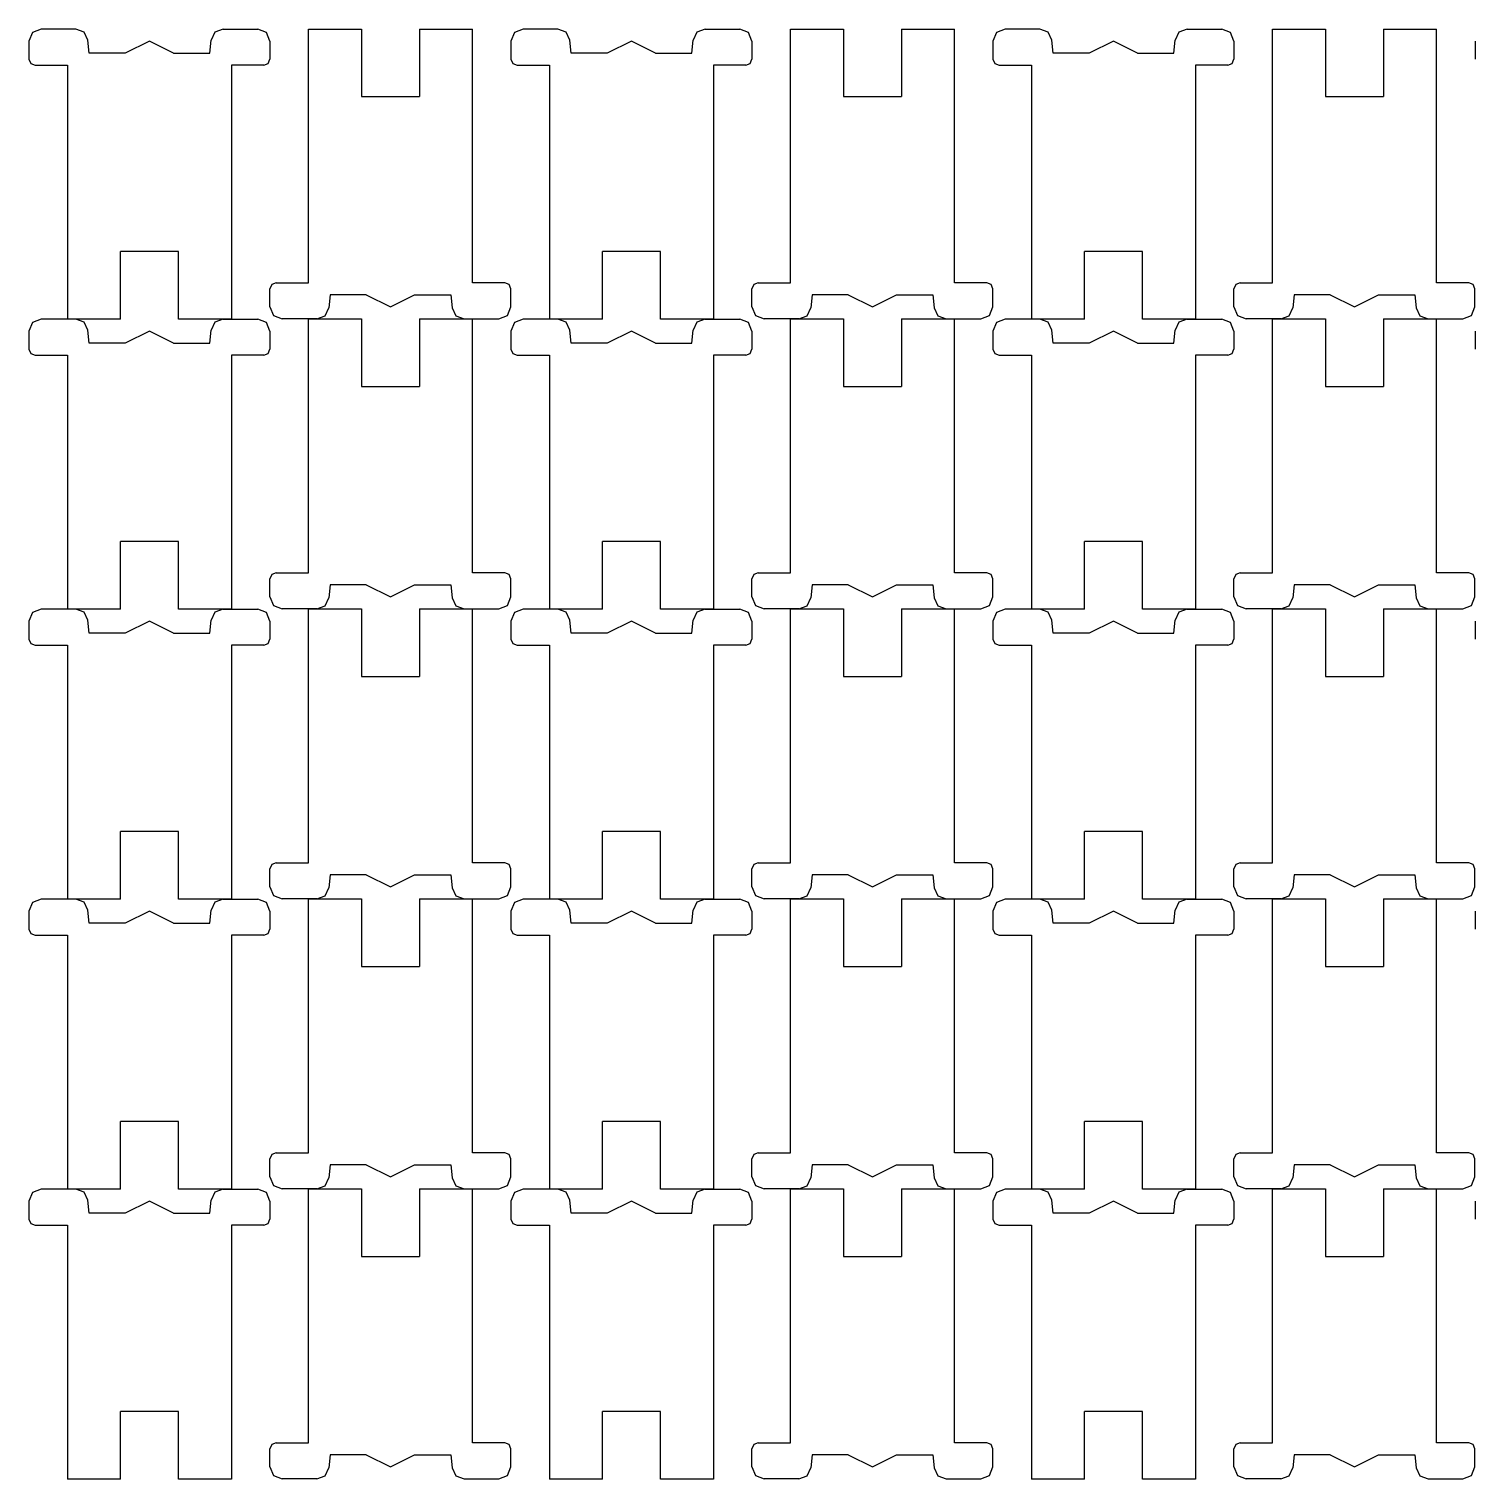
# Model space of a CAD drawing. Extents: x -3 to 397, y 9 to 305.
# Drawn here: x 48.5 to 108.4, y 8.9 to 68.9 of the extents above; entities that cross this region are included whole.
import ezdxf

# ---------------------------------------------------------------- set-up
doc = ezdxf.new("R2010")
doc.units = 0

msp = doc.modelspace()

# ---------------------------------------------------------------- linework, layer by layer
at = {"layer": 'Sketch'}
for p, q in [((48.679994, 68.72418), (48.53355, 68.370621)), ((49.03355, 68.87063), (48.679994, 68.72418)), ((50.475376, 68.870709), (49.033558, 68.870709)), ((50.813181, 68.739265), (50.475382, 68.87063)), ((50.973479, 68.414198), (50.813181, 68.739265)), ((51.020703, 67.873231), (50.97348, 68.412981)), ((56.020697, 67.873231), (56.06792, 68.412981)), ((56.228219, 68.739265), (56.067921, 68.414198)), ((56.566018, 68.87063), (56.228219, 68.739265)), ((56.566024, 68.870709), (58.007842, 68.870709)), ((58.361406, 68.72418), (58.00785, 68.87063)), ((58.50785, 68.370621), (58.361406, 68.72418)), ((60.095003, 58.372476), (60.095003, 68.87113)), ((60.095003, 68.87113), (62.295002, 68.87113)), ((62.295002, 68.87113), (62.295002, 66.071842)), ((64.694998, 68.87113), (64.694998, 66.071842)), ((64.694998, 68.87113), (66.894997, 68.87113)), ((66.894997, 58.372476), (66.894997, 68.87113)), ((68.628594, 68.72418), (68.48215, 68.370621)), ((68.98215, 68.87063), (68.628594, 68.72418)), ((70.423976, 68.870709), (68.982158, 68.870709)), ((70.761781, 68.739265), (70.423982, 68.87063)), ((70.922079, 68.414198), (70.761781, 68.739265)), ((70.969303, 67.873231), (70.92208, 68.412981)), ((75.969297, 67.873231), (76.01652, 68.412981)), ((76.176819, 68.739265), (76.016521, 68.414198)), ((76.514618, 68.87063), (76.176819, 68.739265)), ((76.514624, 68.870709), (77.956442, 68.870709)), ((78.310006, 68.72418), (77.95645, 68.87063)), ((78.45645, 68.370621), (78.310006, 68.72418)), ((80.043603, 58.372476), (80.043603, 68.87113)), ((80.043603, 68.87113), (82.243602, 68.87113)), ((82.243602, 68.87113), (82.243602, 66.071842)), ((84.643598, 68.87113), (84.643598, 66.071842)), ((84.643598, 68.87113), (86.843597, 68.87113)), ((86.843597, 58.372476), (86.843597, 68.87113)), ((88.577194, 68.72418), (88.43075, 68.370621)), ((88.93075, 68.87063), (88.577194, 68.72418)), ((90.372576, 68.870709), (88.930758, 68.870709)), ((90.710381, 68.739265), (90.372582, 68.87063)), ((90.870679, 68.414198), (90.710381, 68.739265)), ((90.917903, 67.873231), (90.87068, 68.412981)), ((95.917897, 67.873231), (95.96512, 68.412981)), ((96.125419, 68.739265), (95.965121, 68.414198)), ((96.463218, 68.87063), (96.125419, 68.739265)), ((96.463224, 68.870709), (97.905042, 68.870709)), ((98.258606, 68.72418), (97.90505, 68.87063)), ((98.40505, 68.370621), (98.258606, 68.72418)), ((99.992003, 58.372476), (99.992003, 68.87113)), ((99.992003, 68.87113), (102.192002, 68.87113)), ((102.192002, 68.87113), (102.192002, 66.071842)), ((104.591998, 68.87113), (104.591998, 66.071842)), ((104.591998, 68.87113), (106.791997, 68.87113)), ((106.791997, 58.372476), (106.791997, 68.87113)), ((48.533549, 68.370647), (48.533549, 67.621877)), ((52.520701, 67.873231), (51.020703, 67.873231)), ((53.5207, 68.373293), (52.520701, 67.873231)), ((54.520699, 67.873231), (53.5207, 68.373293)), ((54.520699, 67.873231), (56.020697, 67.873231)), ((58.507851, 68.370647), (58.507851, 67.621877)), ((68.482149, 68.370647), (68.482149, 67.621877)), ((72.469301, 67.873231), (70.969303, 67.873231)), ((73.4693, 68.373293), (72.469301, 67.873231)), ((74.469299, 67.873231), (73.4693, 68.373293)), ((74.469299, 67.873231), (75.969297, 67.873231)), ((78.456451, 68.370647), (78.456451, 67.621877)), ((88.430749, 68.370647), (88.430749, 67.621877)), ((92.417901, 67.873231), (90.917903, 67.873231)), ((93.4179, 68.373293), (92.417901, 67.873231)), ((94.417899, 67.873231), (93.4179, 68.373293)), ((94.417899, 67.873231), (95.917897, 67.873231)), ((98.405051, 68.370647), (98.405051, 67.621877)), ((108.379849, 68.370647), (108.379849, 67.621877)), ((48.53355, 67.620634), (48.606772, 67.443854)), ((48.606772, 67.443854), (48.78355, 67.370629)), ((48.783553, 67.370524), (50.120703, 67.370524)), ((50.120703, 67.370524), (50.120703, 56.87187)), ((58.257847, 67.370524), (56.920697, 67.370524)), ((56.920697, 67.370524), (56.920697, 56.87187)), ((58.25785, 67.370629), (58.434628, 67.443854)), ((58.434628, 67.443854), (58.50785, 67.620634)), ((68.48215, 67.620634), (68.555372, 67.443854)), ((68.555372, 67.443854), (68.73215, 67.370629)), ((68.732153, 67.370524), (70.069303, 67.370524)), ((70.069303, 67.370524), (70.069303, 56.87187)), ((78.206447, 67.370524), (76.869297, 67.370524)), ((76.869297, 67.370524), (76.869297, 56.87187)), ((78.20645, 67.370629), (78.383228, 67.443854)), ((78.383228, 67.443854), (78.45645, 67.620634)), ((88.43075, 67.620634), (88.503972, 67.443854)), ((88.503972, 67.443854), (88.68075, 67.370629)), ((88.680753, 67.370524), (90.017903, 67.370524)), ((90.017903, 67.370524), (90.017903, 56.87187)), ((98.155047, 67.370524), (96.817897, 67.370524)), ((96.817897, 67.370524), (96.817897, 56.87187)), ((98.15505, 67.370629), (98.331828, 67.443854)), ((98.331828, 67.443854), (98.40505, 67.620634)), ((62.295002, 66.071842), (64.694998, 66.071842)), ((82.243602, 66.071842), (84.643598, 66.071842)), ((102.192002, 66.071842), (104.591998, 66.071842)), ((54.720698, 59.671158), (52.320702, 59.671158)), ((52.320702, 56.87187), (52.320702, 59.671158)), ((54.720698, 56.87187), (54.720698, 59.671158)), ((74.669298, 59.671158), (72.269302, 59.671158)), ((72.269302, 56.87187), (72.269302, 59.671158)), ((74.669298, 56.87187), (74.669298, 59.671158)), ((94.617898, 59.671158), (92.217902, 59.671158)), ((92.217902, 56.87187), (92.217902, 59.671158)), ((94.617898, 56.87187), (94.617898, 59.671158)), ((58.581072, 58.299146), (58.50785, 58.122366)), ((58.75785, 58.372371), (58.581072, 58.299146)), ((58.757853, 58.372476), (60.095003, 58.372476)), ((68.232147, 58.372476), (66.894997, 58.372476)), ((68.408928, 58.299146), (68.23215, 58.372371)), ((68.48215, 58.122366), (68.408928, 58.299146)), ((78.529672, 58.299146), (78.45645, 58.122366)), ((78.70645, 58.372371), (78.529672, 58.299146)), ((78.706453, 58.372476), (80.043603, 58.372476)), ((88.180747, 58.372476), (86.843597, 58.372476)), ((88.357528, 58.299146), (88.18075, 58.372371)), ((88.43075, 58.122366), (88.357528, 58.299146)), ((98.478072, 58.299146), (98.40485, 58.122366)), ((98.65485, 58.372371), (98.478072, 58.299146)), ((98.654853, 58.372476), (99.992003, 58.372476)), ((108.129147, 58.372476), (106.791997, 58.372476)), ((108.305928, 58.299146), (108.12915, 58.372371)), ((108.37915, 58.122366), (108.305928, 58.299146)), ((58.507849, 57.372353), (58.507849, 58.121123)), ((60.995003, 57.869769), (60.94778, 57.330019)), ((62.495001, 57.869769), (60.995003, 57.869769)), ((62.495001, 57.869769), (63.495, 57.369707)), ((63.495, 57.369707), (64.494999, 57.869769)), ((64.494999, 57.869769), (65.994997, 57.869769)), ((65.994997, 57.869769), (66.04222, 57.330019)), ((68.482151, 57.372353), (68.482151, 58.121123)), ((78.456449, 57.372353), (78.456449, 58.121123)), ((80.943603, 57.869769), (80.89638, 57.330019)), ((82.443601, 57.869769), (80.943603, 57.869769)), ((82.443601, 57.869769), (83.4436, 57.369707)), ((83.4436, 57.369707), (84.443599, 57.869769)), ((84.443599, 57.869769), (85.943597, 57.869769)), ((85.943597, 57.869769), (85.99082, 57.330019)), ((88.430751, 57.372353), (88.430751, 58.121123)), ((98.404849, 57.372353), (98.404849, 58.121123)), ((100.892003, 57.869769), (100.84478, 57.330019)), ((102.392001, 57.869769), (100.892003, 57.869769)), ((102.392001, 57.869769), (103.392, 57.369707)), ((103.392, 57.369707), (104.391999, 57.869769)), ((104.391999, 57.869769), (105.891997, 57.869769)), ((105.891997, 57.869769), (105.93922, 57.330019)), ((108.379151, 57.372353), (108.379151, 58.121123)), ((58.50785, 57.372379), (58.654294, 57.01882)), ((58.654294, 57.01882), (59.00785, 56.87237)), ((60.449682, 56.87237), (60.787481, 57.003735)), ((60.787481, 57.003735), (60.947779, 57.328802)), ((66.042221, 57.328802), (66.202519, 57.003735)), ((66.202519, 57.003735), (66.540318, 56.87237)), ((67.98215, 56.87237), (68.335706, 57.01882)), ((68.335706, 57.01882), (68.48215, 57.372379)), ((78.45645, 57.372379), (78.602894, 57.01882)), ((78.602894, 57.01882), (78.95645, 56.87237)), ((80.398282, 56.87237), (80.736081, 57.003735)), ((80.736081, 57.003735), (80.896379, 57.328802)), ((85.990821, 57.328802), (86.151119, 57.003735)), ((86.151119, 57.003735), (86.488918, 56.87237)), ((87.93075, 56.87237), (88.284306, 57.01882)), ((88.284306, 57.01882), (88.43075, 57.372379)), ((98.40485, 57.372379), (98.551294, 57.01882)), ((98.551294, 57.01882), (98.90485, 56.87237)), ((100.346682, 56.87237), (100.684481, 57.003735)), ((100.684481, 57.003735), (100.844779, 57.328802)), ((105.939221, 57.328802), (106.099519, 57.003735)), ((106.099519, 57.003735), (106.437318, 56.87237)), ((107.87915, 56.87237), (108.232706, 57.01882)), ((108.232706, 57.01882), (108.37915, 57.372379)), ((48.679994, 56.72518), (48.53355, 56.371621)), ((49.03355, 56.87163), (48.679994, 56.72518)), ((50.475376, 56.871709), (49.033558, 56.871709)), ((52.320702, 56.87187), (50.120703, 56.87187)), ((50.813181, 56.740265), (50.475382, 56.87163)), ((50.973479, 56.415198), (50.813181, 56.740265)), ((51.020703, 55.874231), (50.97348, 56.413981)), ((56.920697, 56.87187), (54.720698, 56.87187)), ((56.020697, 55.874231), (56.06792, 56.413981)), ((56.228219, 56.740265), (56.067921, 56.415198)), ((56.566018, 56.87163), (56.228219, 56.740265)), ((56.566024, 56.871709), (58.007842, 56.871709)), ((58.361406, 56.72518), (58.00785, 56.87163)), ((58.50785, 56.371621), (58.361406, 56.72518)), ((60.449676, 56.872291), (59.007858, 56.872291)), ((60.095003, 46.373476), (60.095003, 56.87213)), ((60.095003, 56.87213), (62.295002, 56.87213)), ((62.295002, 56.87213), (62.295002, 54.072842)), ((64.694998, 56.87213), (64.694998, 54.072842)), ((64.694998, 56.87213), (66.894997, 56.87213)), ((66.540324, 56.872291), (67.982142, 56.872291)), ((66.894997, 46.373476), (66.894997, 56.87213)), ((68.628594, 56.72518), (68.48215, 56.371621)), ((68.98215, 56.87163), (68.628594, 56.72518)), ((70.423976, 56.871709), (68.982158, 56.871709)), ((72.269302, 56.87187), (70.069303, 56.87187)), ((70.761781, 56.740265), (70.423982, 56.87163)), ((70.922079, 56.415198), (70.761781, 56.740265)), ((70.969303, 55.874231), (70.92208, 56.413981)), ((76.869297, 56.87187), (74.669298, 56.87187)), ((75.969297, 55.874231), (76.01652, 56.413981)), ((76.176819, 56.740265), (76.016521, 56.415198)), ((76.514618, 56.87163), (76.176819, 56.740265)), ((76.514624, 56.871709), (77.956442, 56.871709)), ((78.310006, 56.72518), (77.95645, 56.87163)), ((78.45645, 56.371621), (78.310006, 56.72518)), ((80.398276, 56.872291), (78.956458, 56.872291)), ((80.043603, 46.373476), (80.043603, 56.87213)), ((80.043603, 56.87213), (82.243602, 56.87213)), ((82.243602, 56.87213), (82.243602, 54.072842)), ((84.643598, 56.87213), (84.643598, 54.072842)), ((84.643598, 56.87213), (86.843597, 56.87213)), ((86.488924, 56.872291), (87.930742, 56.872291)), ((86.843597, 46.373476), (86.843597, 56.87213)), ((88.577194, 56.72518), (88.43075, 56.371621)), ((88.93075, 56.87163), (88.577194, 56.72518)), ((90.372576, 56.871709), (88.930758, 56.871709)), ((92.217902, 56.87187), (90.017903, 56.87187)), ((90.710381, 56.740265), (90.372582, 56.87163)), ((90.870679, 56.415198), (90.710381, 56.740265)), ((90.917903, 55.874231), (90.87068, 56.413981)), ((96.817897, 56.87187), (94.617898, 56.87187)), ((95.917897, 55.874231), (95.96512, 56.413981)), ((96.125419, 56.740265), (95.965121, 56.415198)), ((96.463218, 56.87163), (96.125419, 56.740265)), ((96.463224, 56.871709), (97.905042, 56.871709)), ((98.258606, 56.72518), (97.90505, 56.87163)), ((98.40505, 56.371621), (98.258606, 56.72518)), ((100.346676, 56.872291), (98.904858, 56.872291)), ((99.992003, 46.373476), (99.992003, 56.87213)), ((99.992003, 56.87213), (102.192002, 56.87213)), ((102.192002, 56.87213), (102.192002, 54.072842)), ((104.591998, 56.87213), (104.591998, 54.072842)), ((104.591998, 56.87213), (106.791997, 56.87213)), ((106.437324, 56.872291), (107.879142, 56.872291)), ((106.791997, 46.373476), (106.791997, 56.87213)), ((48.533549, 56.371647), (48.533549, 55.622877)), ((52.520701, 55.874231), (51.020703, 55.874231)), ((53.5207, 56.374293), (52.520701, 55.874231)), ((54.520699, 55.874231), (53.5207, 56.374293)), ((54.520699, 55.874231), (56.020697, 55.874231)), ((58.507851, 56.371647), (58.507851, 55.622877)), ((68.482149, 56.371647), (68.482149, 55.622877)), ((72.469301, 55.874231), (70.969303, 55.874231)), ((73.4693, 56.374293), (72.469301, 55.874231)), ((74.469299, 55.874231), (73.4693, 56.374293)), ((74.469299, 55.874231), (75.969297, 55.874231)), ((78.456451, 56.371647), (78.456451, 55.622877)), ((88.430749, 56.371647), (88.430749, 55.622877)), ((92.417901, 55.874231), (90.917903, 55.874231)), ((93.4179, 56.374293), (92.417901, 55.874231)), ((94.417899, 55.874231), (93.4179, 56.374293)), ((94.417899, 55.874231), (95.917897, 55.874231)), ((98.405051, 56.371647), (98.405051, 55.622877)), ((108.379849, 56.371647), (108.379849, 55.622877)), ((48.53355, 55.621634), (48.606772, 55.444854)), ((48.606772, 55.444854), (48.78355, 55.371629)), ((48.783553, 55.371524), (50.120703, 55.371524)), ((50.120703, 55.371524), (50.120703, 44.87287)), ((58.257847, 55.371524), (56.920697, 55.371524)), ((56.920697, 55.371524), (56.920697, 44.87287)), ((58.25785, 55.371629), (58.434628, 55.444854)), ((58.434628, 55.444854), (58.50785, 55.621634)), ((68.48215, 55.621634), (68.555372, 55.444854)), ((68.555372, 55.444854), (68.73215, 55.371629)), ((68.732153, 55.371524), (70.069303, 55.371524)), ((70.069303, 55.371524), (70.069303, 44.87287)), ((78.206447, 55.371524), (76.869297, 55.371524)), ((76.869297, 55.371524), (76.869297, 44.87287)), ((78.20645, 55.371629), (78.383228, 55.444854)), ((78.383228, 55.444854), (78.45645, 55.621634)), ((88.43075, 55.621634), (88.503972, 55.444854)), ((88.503972, 55.444854), (88.68075, 55.371629)), ((88.680753, 55.371524), (90.017903, 55.371524)), ((90.017903, 55.371524), (90.017903, 44.87287)), ((98.155047, 55.371524), (96.817897, 55.371524)), ((96.817897, 55.371524), (96.817897, 44.87287)), ((98.15505, 55.371629), (98.331828, 55.444854)), ((98.331828, 55.444854), (98.40505, 55.621634)), ((62.295002, 54.072842), (64.694998, 54.072842)), ((82.243602, 54.072842), (84.643598, 54.072842)), ((102.192002, 54.072842), (104.591998, 54.072842)), ((54.720698, 47.672158), (52.320702, 47.672158)), ((52.320702, 44.87287), (52.320702, 47.672158)), ((54.720698, 44.87287), (54.720698, 47.672158)), ((74.669298, 47.672158), (72.269302, 47.672158)), ((72.269302, 44.87287), (72.269302, 47.672158)), ((74.669298, 44.87287), (74.669298, 47.672158)), ((94.617898, 47.672158), (92.217902, 47.672158)), ((92.217902, 44.87287), (92.217902, 47.672158)), ((94.617898, 44.87287), (94.617898, 47.672158)), ((58.581072, 46.300146), (58.50785, 46.123366)), ((58.75785, 46.373371), (58.581072, 46.300146)), ((58.757853, 46.373476), (60.095003, 46.373476)), ((68.232147, 46.373476), (66.894997, 46.373476)), ((68.408928, 46.300146), (68.23215, 46.373371)), ((68.48215, 46.123366), (68.408928, 46.300146)), ((78.529672, 46.300146), (78.45645, 46.123366)), ((78.70645, 46.373371), (78.529672, 46.300146)), ((78.706453, 46.373476), (80.043603, 46.373476)), ((88.180747, 46.373476), (86.843597, 46.373476)), ((88.357528, 46.300146), (88.18075, 46.373371)), ((88.43075, 46.123366), (88.357528, 46.300146)), ((98.478072, 46.300146), (98.40485, 46.123366)), ((98.65485, 46.373371), (98.478072, 46.300146)), ((98.654853, 46.373476), (99.992003, 46.373476)), ((108.129147, 46.373476), (106.791997, 46.373476)), ((108.305928, 46.300146), (108.12915, 46.373371)), ((108.37915, 46.123366), (108.305928, 46.300146)), ((58.507849, 45.373353), (58.507849, 46.122123)), ((60.995003, 45.870769), (60.94778, 45.331019)), ((62.495001, 45.870769), (60.995003, 45.870769)), ((62.495001, 45.870769), (63.495, 45.370707)), ((63.495, 45.370707), (64.494999, 45.870769)), ((64.494999, 45.870769), (65.994997, 45.870769)), ((65.994997, 45.870769), (66.04222, 45.331019)), ((68.482151, 45.373353), (68.482151, 46.122123)), ((78.456449, 45.373353), (78.456449, 46.122123)), ((80.943603, 45.870769), (80.89638, 45.331019)), ((82.443601, 45.870769), (80.943603, 45.870769)), ((82.443601, 45.870769), (83.4436, 45.370707)), ((83.4436, 45.370707), (84.443599, 45.870769)), ((84.443599, 45.870769), (85.943597, 45.870769)), ((85.943597, 45.870769), (85.99082, 45.331019)), ((88.430751, 45.373353), (88.430751, 46.122123)), ((98.404849, 45.373353), (98.404849, 46.122123)), ((100.892003, 45.870769), (100.84478, 45.331019)), ((102.392001, 45.870769), (100.892003, 45.870769)), ((102.392001, 45.870769), (103.392, 45.370707)), ((103.392, 45.370707), (104.391999, 45.870769)), ((104.391999, 45.870769), (105.891997, 45.870769)), ((105.891997, 45.870769), (105.93922, 45.331019)), ((108.379151, 45.373353), (108.379151, 46.122123)), ((58.50785, 45.373379), (58.654294, 45.01982)), ((58.654294, 45.01982), (59.00785, 44.87337)), ((60.449682, 44.87337), (60.787481, 45.004735)), ((60.787481, 45.004735), (60.947779, 45.329802)), ((66.042221, 45.329802), (66.202519, 45.004735)), ((66.202519, 45.004735), (66.540318, 44.87337)), ((67.98215, 44.87337), (68.335706, 45.01982)), ((68.335706, 45.01982), (68.48215, 45.373379)), ((78.45645, 45.373379), (78.602894, 45.01982)), ((78.602894, 45.01982), (78.95645, 44.87337)), ((80.398282, 44.87337), (80.736081, 45.004735)), ((80.736081, 45.004735), (80.896379, 45.329802)), ((85.990821, 45.329802), (86.151119, 45.004735)), ((86.151119, 45.004735), (86.488918, 44.87337)), ((87.93075, 44.87337), (88.284306, 45.01982)), ((88.284306, 45.01982), (88.43075, 45.373379)), ((98.40485, 45.373379), (98.551294, 45.01982)), ((98.551294, 45.01982), (98.90485, 44.87337)), ((100.346682, 44.87337), (100.684481, 45.004735)), ((100.684481, 45.004735), (100.844779, 45.329802)), ((105.939221, 45.329802), (106.099519, 45.004735)), ((106.099519, 45.004735), (106.437318, 44.87337)), ((107.87915, 44.87337), (108.232706, 45.01982)), ((108.232706, 45.01982), (108.37915, 45.373379)), ((48.679994, 44.72618), (48.53355, 44.372621)), ((49.03355, 44.87263), (48.679994, 44.72618)), ((50.475376, 44.872709), (49.033558, 44.872709)), ((52.320702, 44.87287), (50.120703, 44.87287)), ((50.813181, 44.741265), (50.475382, 44.87263)), ((50.973479, 44.416198), (50.813181, 44.741265)), ((51.020703, 43.875231), (50.97348, 44.414981)), ((56.920697, 44.87287), (54.720698, 44.87287)), ((56.020697, 43.875231), (56.06792, 44.414981)), ((56.228219, 44.741265), (56.067921, 44.416198)), ((56.566018, 44.87263), (56.228219, 44.741265)), ((56.566024, 44.872709), (58.007842, 44.872709)), ((58.361406, 44.72618), (58.00785, 44.87263)), ((58.50785, 44.372621), (58.361406, 44.72618)), ((60.449676, 44.873291), (59.007858, 44.873291)), ((60.095003, 34.374476), (60.095003, 44.87313)), ((60.095003, 44.87313), (62.295002, 44.87313)), ((62.295002, 44.87313), (62.295002, 42.073842)), ((64.694998, 44.87313), (64.694998, 42.073842)), ((64.694998, 44.87313), (66.894997, 44.87313)), ((66.540324, 44.873291), (67.982142, 44.873291)), ((66.894997, 34.374476), (66.894997, 44.87313)), ((68.628594, 44.72618), (68.48215, 44.372621)), ((68.98215, 44.87263), (68.628594, 44.72618)), ((70.423976, 44.872709), (68.982158, 44.872709)), ((72.269302, 44.87287), (70.069303, 44.87287)), ((70.761781, 44.741265), (70.423982, 44.87263)), ((70.922079, 44.416198), (70.761781, 44.741265)), ((70.969303, 43.875231), (70.92208, 44.414981)), ((76.869297, 44.87287), (74.669298, 44.87287)), ((75.969297, 43.875231), (76.01652, 44.414981)), ((76.176819, 44.741265), (76.016521, 44.416198)), ((76.514618, 44.87263), (76.176819, 44.741265)), ((76.514624, 44.872709), (77.956442, 44.872709)), ((78.310006, 44.72618), (77.95645, 44.87263)), ((78.45645, 44.372621), (78.310006, 44.72618)), ((80.398276, 44.873291), (78.956458, 44.873291)), ((80.043603, 34.374476), (80.043603, 44.87313)), ((80.043603, 44.87313), (82.243602, 44.87313)), ((82.243602, 44.87313), (82.243602, 42.073842)), ((84.643598, 44.87313), (84.643598, 42.073842)), ((84.643598, 44.87313), (86.843597, 44.87313)), ((86.488924, 44.873291), (87.930742, 44.873291)), ((86.843597, 34.374476), (86.843597, 44.87313)), ((88.577194, 44.72618), (88.43075, 44.372621)), ((88.93075, 44.87263), (88.577194, 44.72618)), ((90.372576, 44.872709), (88.930758, 44.872709)), ((92.217902, 44.87287), (90.017903, 44.87287)), ((90.710381, 44.741265), (90.372582, 44.87263)), ((90.870679, 44.416198), (90.710381, 44.741265)), ((90.917903, 43.875231), (90.87068, 44.414981)), ((96.817897, 44.87287), (94.617898, 44.87287)), ((95.917897, 43.875231), (95.96512, 44.414981)), ((96.125419, 44.741265), (95.965121, 44.416198)), ((96.463218, 44.87263), (96.125419, 44.741265)), ((96.463224, 44.872709), (97.905042, 44.872709)), ((98.258606, 44.72618), (97.90505, 44.87263)), ((98.40505, 44.372621), (98.258606, 44.72618)), ((100.346676, 44.873291), (98.904858, 44.873291)), ((99.992003, 34.374476), (99.992003, 44.87313)), ((99.992003, 44.87313), (102.192002, 44.87313)), ((102.192002, 44.87313), (102.192002, 42.073842)), ((104.591998, 44.87313), (104.591998, 42.073842)), ((104.591998, 44.87313), (106.791997, 44.87313)), ((106.437324, 44.873291), (107.879142, 44.873291)), ((106.791997, 34.374476), (106.791997, 44.87313)), ((48.533549, 44.372647), (48.533549, 43.623877)), ((52.520701, 43.875231), (51.020703, 43.875231)), ((53.5207, 44.375293), (52.520701, 43.875231)), ((54.520699, 43.875231), (53.5207, 44.375293)), ((54.520699, 43.875231), (56.020697, 43.875231)), ((58.507851, 44.372647), (58.507851, 43.623877)), ((68.482149, 44.372647), (68.482149, 43.623877)), ((72.469301, 43.875231), (70.969303, 43.875231)), ((73.4693, 44.375293), (72.469301, 43.875231)), ((74.469299, 43.875231), (73.4693, 44.375293)), ((74.469299, 43.875231), (75.969297, 43.875231)), ((78.456451, 44.372647), (78.456451, 43.623877)), ((88.430749, 44.372647), (88.430749, 43.623877)), ((92.417901, 43.875231), (90.917903, 43.875231)), ((93.4179, 44.375293), (92.417901, 43.875231)), ((94.417899, 43.875231), (93.4179, 44.375293)), ((94.417899, 43.875231), (95.917897, 43.875231)), ((98.405051, 44.372647), (98.405051, 43.623877)), ((108.379849, 44.372647), (108.379849, 43.623877)), ((48.53355, 43.622634), (48.606772, 43.445854)), ((48.606772, 43.445854), (48.78355, 43.372629)), ((48.783553, 43.372524), (50.120703, 43.372524)), ((50.120703, 43.372524), (50.120703, 32.87387)), ((58.257847, 43.372524), (56.920697, 43.372524)), ((56.920697, 43.372524), (56.920697, 32.87387)), ((58.25785, 43.372629), (58.434628, 43.445854)), ((58.434628, 43.445854), (58.50785, 43.622634)), ((68.48215, 43.622634), (68.555372, 43.445854)), ((68.555372, 43.445854), (68.73215, 43.372629)), ((68.732153, 43.372524), (70.069303, 43.372524)), ((70.069303, 43.372524), (70.069303, 32.87387)), ((78.206447, 43.372524), (76.869297, 43.372524)), ((76.869297, 43.372524), (76.869297, 32.87387)), ((78.20645, 43.372629), (78.383228, 43.445854)), ((78.383228, 43.445854), (78.45645, 43.622634)), ((88.43075, 43.622634), (88.503972, 43.445854)), ((88.503972, 43.445854), (88.68075, 43.372629)), ((88.680753, 43.372524), (90.017903, 43.372524)), ((90.017903, 43.372524), (90.017903, 32.87387)), ((98.155047, 43.372524), (96.817897, 43.372524)), ((96.817897, 43.372524), (96.817897, 32.87387)), ((98.15505, 43.372629), (98.331828, 43.445854)), ((98.331828, 43.445854), (98.40505, 43.622634)), ((62.295002, 42.073842), (64.694998, 42.073842)), ((82.243602, 42.073842), (84.643598, 42.073842)), ((102.192002, 42.073842), (104.591998, 42.073842)), ((54.720698, 35.673158), (52.320702, 35.673158)), ((52.320702, 32.87387), (52.320702, 35.673158)), ((54.720698, 32.87387), (54.720698, 35.673158)), ((74.669298, 35.673158), (72.269302, 35.673158)), ((72.269302, 32.87387), (72.269302, 35.673158)), ((74.669298, 32.87387), (74.669298, 35.673158)), ((94.617898, 35.673158), (92.217902, 35.673158)), ((92.217902, 32.87387), (92.217902, 35.673158)), ((94.617898, 32.87387), (94.617898, 35.673158)), ((58.581072, 34.301146), (58.50785, 34.124366)), ((58.75785, 34.374371), (58.581072, 34.301146)), ((58.757853, 34.374476), (60.095003, 34.374476)), ((68.232147, 34.374476), (66.894997, 34.374476)), ((68.408928, 34.301146), (68.23215, 34.374371)), ((68.48215, 34.124366), (68.408928, 34.301146)), ((78.529672, 34.301146), (78.45645, 34.124366)), ((78.70645, 34.374371), (78.529672, 34.301146)), ((78.706453, 34.374476), (80.043603, 34.374476)), ((88.180747, 34.374476), (86.843597, 34.374476)), ((88.357528, 34.301146), (88.18075, 34.374371)), ((88.43075, 34.124366), (88.357528, 34.301146)), ((98.478072, 34.301146), (98.40485, 34.124366)), ((98.65485, 34.374371), (98.478072, 34.301146)), ((98.654853, 34.374476), (99.992003, 34.374476)), ((108.129147, 34.374476), (106.791997, 34.374476)), ((108.305928, 34.301146), (108.12915, 34.374371)), ((108.37915, 34.124366), (108.305928, 34.301146)), ((58.507849, 33.374353), (58.507849, 34.123123)), ((60.995003, 33.871769), (60.94778, 33.332019)), ((62.495001, 33.871769), (60.995003, 33.871769)), ((62.495001, 33.871769), (63.495, 33.371707)), ((63.495, 33.371707), (64.494999, 33.871769)), ((64.494999, 33.871769), (65.994997, 33.871769)), ((65.994997, 33.871769), (66.04222, 33.332019)), ((68.482151, 33.374353), (68.482151, 34.123123)), ((78.456449, 33.374353), (78.456449, 34.123123)), ((80.943603, 33.871769), (80.89638, 33.332019)), ((82.443601, 33.871769), (80.943603, 33.871769)), ((82.443601, 33.871769), (83.4436, 33.371707)), ((83.4436, 33.371707), (84.443599, 33.871769)), ((84.443599, 33.871769), (85.943597, 33.871769)), ((85.943597, 33.871769), (85.99082, 33.332019)), ((88.430751, 33.374353), (88.430751, 34.123123)), ((98.404849, 33.374353), (98.404849, 34.123123)), ((100.892003, 33.871769), (100.84478, 33.332019)), ((102.392001, 33.871769), (100.892003, 33.871769)), ((102.392001, 33.871769), (103.392, 33.371707)), ((103.392, 33.371707), (104.391999, 33.871769)), ((104.391999, 33.871769), (105.891997, 33.871769)), ((105.891997, 33.871769), (105.93922, 33.332019)), ((108.379151, 33.374353), (108.379151, 34.123123)), ((58.50785, 33.374379), (58.654294, 33.02082)), ((58.654294, 33.02082), (59.00785, 32.87437)), ((60.449682, 32.87437), (60.787481, 33.005735)), ((60.787481, 33.005735), (60.947779, 33.330802)), ((66.042221, 33.330802), (66.202519, 33.005735)), ((66.202519, 33.005735), (66.540318, 32.87437)), ((67.98215, 32.87437), (68.335706, 33.02082)), ((68.335706, 33.02082), (68.48215, 33.374379)), ((78.45645, 33.374379), (78.602894, 33.02082)), ((78.602894, 33.02082), (78.95645, 32.87437)), ((80.398282, 32.87437), (80.736081, 33.005735)), ((80.736081, 33.005735), (80.896379, 33.330802)), ((85.990821, 33.330802), (86.151119, 33.005735)), ((86.151119, 33.005735), (86.488918, 32.87437)), ((87.93075, 32.87437), (88.284306, 33.02082)), ((88.284306, 33.02082), (88.43075, 33.374379)), ((98.40485, 33.374379), (98.551294, 33.02082)), ((98.551294, 33.02082), (98.90485, 32.87437)), ((100.346682, 32.87437), (100.684481, 33.005735)), ((100.684481, 33.005735), (100.844779, 33.330802)), ((105.939221, 33.330802), (106.099519, 33.005735)), ((106.099519, 33.005735), (106.437318, 32.87437)), ((107.87915, 32.87437), (108.232706, 33.02082)), ((108.232706, 33.02082), (108.37915, 33.374379)), ((48.679994, 32.72718), (48.53355, 32.373621)), ((49.03355, 32.87363), (48.679994, 32.72718)), ((50.475376, 32.873709), (49.033558, 32.873709)), ((52.320702, 32.87387), (50.120703, 32.87387)), ((50.813181, 32.742265), (50.475382, 32.87363)), ((50.973479, 32.417198), (50.813181, 32.742265)), ((51.020703, 31.876231), (50.97348, 32.415981)), ((56.920697, 32.87387), (54.720698, 32.87387)), ((56.020697, 31.876231), (56.06792, 32.415981)), ((56.228219, 32.742265), (56.067921, 32.417198)), ((56.566018, 32.87363), (56.228219, 32.742265)), ((56.566024, 32.873709), (58.007842, 32.873709)), ((58.361406, 32.72718), (58.00785, 32.87363)), ((58.50785, 32.373621), (58.361406, 32.72718)), ((60.449676, 32.874291), (59.007858, 32.874291)), ((60.095003, 22.375476), (60.095003, 32.87413)), ((60.095003, 32.87413), (62.295002, 32.87413)), ((62.295002, 32.87413), (62.295002, 30.074842)), ((64.694998, 32.87413), (64.694998, 30.074842)), ((64.694998, 32.87413), (66.894997, 32.87413)), ((66.540324, 32.874291), (67.982142, 32.874291)), ((66.894997, 22.375476), (66.894997, 32.87413)), ((68.628594, 32.72718), (68.48215, 32.373621)), ((68.98215, 32.87363), (68.628594, 32.72718)), ((70.423976, 32.873709), (68.982158, 32.873709)), ((72.269302, 32.87387), (70.069303, 32.87387)), ((70.761781, 32.742265), (70.423982, 32.87363)), ((70.922079, 32.417198), (70.761781, 32.742265)), ((70.969303, 31.876231), (70.92208, 32.415981)), ((76.869297, 32.87387), (74.669298, 32.87387)), ((75.969297, 31.876231), (76.01652, 32.415981)), ((76.176819, 32.742265), (76.016521, 32.417198)), ((76.514618, 32.87363), (76.176819, 32.742265)), ((76.514624, 32.873709), (77.956442, 32.873709)), ((78.310006, 32.72718), (77.95645, 32.87363)), ((78.45645, 32.373621), (78.310006, 32.72718)), ((80.398276, 32.874291), (78.956458, 32.874291)), ((80.043603, 22.375476), (80.043603, 32.87413)), ((80.043603, 32.87413), (82.243602, 32.87413)), ((82.243602, 32.87413), (82.243602, 30.074842)), ((84.643598, 32.87413), (84.643598, 30.074842)), ((84.643598, 32.87413), (86.843597, 32.87413)), ((86.488924, 32.874291), (87.930742, 32.874291)), ((86.843597, 22.375476), (86.843597, 32.87413)), ((88.577194, 32.72718), (88.43075, 32.373621)), ((88.93075, 32.87363), (88.577194, 32.72718)), ((90.372576, 32.873709), (88.930758, 32.873709)), ((92.217902, 32.87387), (90.017903, 32.87387)), ((90.710381, 32.742265), (90.372582, 32.87363)), ((90.870679, 32.417198), (90.710381, 32.742265)), ((90.917903, 31.876231), (90.87068, 32.415981)), ((96.817897, 32.87387), (94.617898, 32.87387)), ((95.917897, 31.876231), (95.96512, 32.415981)), ((96.125419, 32.742265), (95.965121, 32.417198)), ((96.463218, 32.87363), (96.125419, 32.742265)), ((96.463224, 32.873709), (97.905042, 32.873709)), ((98.258606, 32.72718), (97.90505, 32.87363)), ((98.40505, 32.373621), (98.258606, 32.72718)), ((100.346676, 32.874291), (98.904858, 32.874291)), ((99.992003, 22.375476), (99.992003, 32.87413)), ((99.992003, 32.87413), (102.192002, 32.87413)), ((102.192002, 32.87413), (102.192002, 30.074842)), ((104.591998, 32.87413), (104.591998, 30.074842)), ((104.591998, 32.87413), (106.791997, 32.87413)), ((106.437324, 32.874291), (107.879142, 32.874291)), ((106.791997, 22.375476), (106.791997, 32.87413)), ((48.533549, 32.373647), (48.533549, 31.624877)), ((52.520701, 31.876231), (51.020703, 31.876231)), ((53.5207, 32.376293), (52.520701, 31.876231)), ((54.520699, 31.876231), (53.5207, 32.376293)), ((54.520699, 31.876231), (56.020697, 31.876231)), ((58.507851, 32.373647), (58.507851, 31.624877)), ((68.482149, 32.373647), (68.482149, 31.624877)), ((72.469301, 31.876231), (70.969303, 31.876231)), ((73.4693, 32.376293), (72.469301, 31.876231)), ((74.469299, 31.876231), (73.4693, 32.376293)), ((74.469299, 31.876231), (75.969297, 31.876231)), ((78.456451, 32.373647), (78.456451, 31.624877)), ((88.430749, 32.373647), (88.430749, 31.624877)), ((92.417901, 31.876231), (90.917903, 31.876231)), ((93.4179, 32.376293), (92.417901, 31.876231)), ((94.417899, 31.876231), (93.4179, 32.376293)), ((94.417899, 31.876231), (95.917897, 31.876231)), ((98.405051, 32.373647), (98.405051, 31.624877)), ((108.379849, 32.373647), (108.379849, 31.624877)), ((48.53355, 31.623634), (48.606772, 31.446854)), ((48.606772, 31.446854), (48.78355, 31.373629)), ((48.783553, 31.373524), (50.120703, 31.373524)), ((50.120703, 31.373524), (50.120703, 20.87487)), ((58.257847, 31.373524), (56.920697, 31.373524)), ((56.920697, 31.373524), (56.920697, 20.87487)), ((58.25785, 31.373629), (58.434628, 31.446854)), ((58.434628, 31.446854), (58.50785, 31.623634)), ((68.48215, 31.623634), (68.555372, 31.446854)), ((68.555372, 31.446854), (68.73215, 31.373629)), ((68.732153, 31.373524), (70.069303, 31.373524)), ((70.069303, 31.373524), (70.069303, 20.87487)), ((78.206447, 31.373524), (76.869297, 31.373524)), ((76.869297, 31.373524), (76.869297, 20.87487)), ((78.20645, 31.373629), (78.383228, 31.446854)), ((78.383228, 31.446854), (78.45645, 31.623634)), ((88.43075, 31.623634), (88.503972, 31.446854)), ((88.503972, 31.446854), (88.68075, 31.373629)), ((88.680753, 31.373524), (90.017903, 31.373524)), ((90.017903, 31.373524), (90.017903, 20.87487)), ((98.155047, 31.373524), (96.817897, 31.373524)), ((96.817897, 31.373524), (96.817897, 20.87487)), ((98.15505, 31.373629), (98.331828, 31.446854)), ((98.331828, 31.446854), (98.40505, 31.623634)), ((62.295002, 30.074842), (64.694998, 30.074842)), ((82.243602, 30.074842), (84.643598, 30.074842)), ((102.192002, 30.074842), (104.591998, 30.074842)), ((54.720698, 23.674158), (52.320702, 23.674158)), ((52.320702, 20.87487), (52.320702, 23.674158)), ((54.720698, 20.87487), (54.720698, 23.674158)), ((74.669298, 23.674158), (72.269302, 23.674158)), ((72.269302, 20.87487), (72.269302, 23.674158)), ((74.669298, 20.87487), (74.669298, 23.674158)), ((94.617898, 23.674158), (92.217902, 23.674158)), ((92.217902, 20.87487), (92.217902, 23.674158)), ((94.617898, 20.87487), (94.617898, 23.674158)), ((58.581072, 22.302146), (58.50785, 22.125366)), ((58.75785, 22.375371), (58.581072, 22.302146)), ((58.757853, 22.375476), (60.095003, 22.375476)), ((68.232147, 22.375476), (66.894997, 22.375476)), ((68.408928, 22.302146), (68.23215, 22.375371)), ((68.48215, 22.125366), (68.408928, 22.302146)), ((78.529672, 22.302146), (78.45645, 22.125366)), ((78.70645, 22.375371), (78.529672, 22.302146)), ((78.706453, 22.375476), (80.043603, 22.375476)), ((88.180747, 22.375476), (86.843597, 22.375476)), ((88.357528, 22.302146), (88.18075, 22.375371)), ((88.43075, 22.125366), (88.357528, 22.302146)), ((98.478072, 22.302146), (98.40485, 22.125366)), ((98.65485, 22.375371), (98.478072, 22.302146)), ((98.654853, 22.375476), (99.992003, 22.375476)), ((108.129147, 22.375476), (106.791997, 22.375476)), ((108.305928, 22.302146), (108.12915, 22.375371)), ((108.37915, 22.125366), (108.305928, 22.302146)), ((58.507849, 21.375353), (58.507849, 22.124123)), ((60.995003, 21.872769), (60.94778, 21.333019)), ((62.495001, 21.872769), (60.995003, 21.872769)), ((62.495001, 21.872769), (63.495, 21.372707)), ((63.495, 21.372707), (64.494999, 21.872769)), ((64.494999, 21.872769), (65.994997, 21.872769)), ((65.994997, 21.872769), (66.04222, 21.333019)), ((68.482151, 21.375353), (68.482151, 22.124123)), ((78.456449, 21.375353), (78.456449, 22.124123)), ((80.943603, 21.872769), (80.89638, 21.333019)), ((82.443601, 21.872769), (80.943603, 21.872769)), ((82.443601, 21.872769), (83.4436, 21.372707)), ((83.4436, 21.372707), (84.443599, 21.872769)), ((84.443599, 21.872769), (85.943597, 21.872769)), ((85.943597, 21.872769), (85.99082, 21.333019)), ((88.430751, 21.375353), (88.430751, 22.124123)), ((98.404849, 21.375353), (98.404849, 22.124123)), ((100.892003, 21.872769), (100.84478, 21.333019)), ((102.392001, 21.872769), (100.892003, 21.872769)), ((102.392001, 21.872769), (103.392, 21.372707)), ((103.392, 21.372707), (104.391999, 21.872769)), ((104.391999, 21.872769), (105.891997, 21.872769)), ((105.891997, 21.872769), (105.93922, 21.333019)), ((108.379151, 21.375353), (108.379151, 22.124123)), ((58.50785, 21.375379), (58.654294, 21.02182)), ((58.654294, 21.02182), (59.00785, 20.87537)), ((60.449682, 20.87537), (60.787481, 21.006735)), ((60.787481, 21.006735), (60.947779, 21.331802)), ((66.042221, 21.331802), (66.202519, 21.006735)), ((66.202519, 21.006735), (66.540318, 20.87537)), ((67.98215, 20.87537), (68.335706, 21.02182)), ((68.335706, 21.02182), (68.48215, 21.375379)), ((78.45645, 21.375379), (78.602894, 21.02182)), ((78.602894, 21.02182), (78.95645, 20.87537)), ((80.398282, 20.87537), (80.736081, 21.006735)), ((80.736081, 21.006735), (80.896379, 21.331802)), ((85.990821, 21.331802), (86.151119, 21.006735)), ((86.151119, 21.006735), (86.488918, 20.87537)), ((87.93075, 20.87537), (88.284306, 21.02182)), ((88.284306, 21.02182), (88.43075, 21.375379)), ((98.40485, 21.375379), (98.551294, 21.02182)), ((98.551294, 21.02182), (98.90485, 20.87537)), ((100.346682, 20.87537), (100.684481, 21.006735)), ((100.684481, 21.006735), (100.844779, 21.331802)), ((105.939221, 21.331802), (106.099519, 21.006735)), ((106.099519, 21.006735), (106.437318, 20.87537)), ((107.87915, 20.87537), (108.232706, 21.02182)), ((108.232706, 21.02182), (108.37915, 21.375379)), ((48.679994, 20.72818), (48.53355, 20.374621)), ((49.03355, 20.87463), (48.679994, 20.72818)), ((50.475376, 20.874709), (49.033558, 20.874709)), ((52.320702, 20.87487), (50.120703, 20.87487)), ((50.813181, 20.743265), (50.475382, 20.87463)), ((50.973479, 20.418198), (50.813181, 20.743265)), ((51.020703, 19.877231), (50.97348, 20.416981)), ((56.920697, 20.87487), (54.720698, 20.87487)), ((56.020697, 19.877231), (56.06792, 20.416981)), ((56.228219, 20.743265), (56.067921, 20.418198)), ((56.566018, 20.87463), (56.228219, 20.743265)), ((56.566024, 20.874709), (58.007842, 20.874709)), ((58.361406, 20.72818), (58.00785, 20.87463)), ((58.50785, 20.374621), (58.361406, 20.72818)), ((60.449676, 20.875291), (59.007858, 20.875291)), ((60.095003, 10.377476), (60.095003, 20.87613)), ((60.095003, 20.87613), (62.295002, 20.87613)), ((62.295002, 20.87613), (62.295002, 18.076842)), ((64.694998, 20.87613), (64.694998, 18.076842)), ((64.694998, 20.87613), (66.894997, 20.87613)), ((66.540324, 20.875291), (67.982142, 20.875291)), ((66.894997, 10.377476), (66.894997, 20.87613)), ((68.628594, 20.72818), (68.48215, 20.374621)), ((68.98215, 20.87463), (68.628594, 20.72818)), ((70.423976, 20.874709), (68.982158, 20.874709)), ((72.269302, 20.87487), (70.069303, 20.87487)), ((70.761781, 20.743265), (70.423982, 20.87463)), ((70.922079, 20.418198), (70.761781, 20.743265)), ((70.969303, 19.877231), (70.92208, 20.416981)), ((76.869297, 20.87487), (74.669298, 20.87487)), ((75.969297, 19.877231), (76.01652, 20.416981)), ((76.176819, 20.743265), (76.016521, 20.418198)), ((76.514618, 20.87463), (76.176819, 20.743265)), ((76.514624, 20.874709), (77.956442, 20.874709)), ((78.310006, 20.72818), (77.95645, 20.87463)), ((78.45645, 20.374621), (78.310006, 20.72818)), ((80.398276, 20.875291), (78.956458, 20.875291)), ((80.043603, 10.377476), (80.043603, 20.87613)), ((80.043603, 20.87613), (82.243602, 20.87613)), ((82.243602, 20.87613), (82.243602, 18.076842)), ((84.643598, 20.87613), (84.643598, 18.076842)), ((84.643598, 20.87613), (86.843597, 20.87613)), ((86.488924, 20.875291), (87.930742, 20.875291)), ((86.843597, 10.377476), (86.843597, 20.87613)), ((88.577194, 20.72818), (88.43075, 20.374621)), ((88.93075, 20.87463), (88.577194, 20.72818)), ((90.372576, 20.874709), (88.930758, 20.874709)), ((92.217902, 20.87487), (90.017903, 20.87487)), ((90.710381, 20.743265), (90.372582, 20.87463)), ((90.870679, 20.418198), (90.710381, 20.743265)), ((90.917903, 19.877231), (90.87068, 20.416981)), ((96.817897, 20.87487), (94.617898, 20.87487)), ((95.917897, 19.877231), (95.96512, 20.416981)), ((96.125419, 20.743265), (95.965121, 20.418198)), ((96.463218, 20.87463), (96.125419, 20.743265)), ((96.463224, 20.874709), (97.905042, 20.874709)), ((98.258606, 20.72818), (97.90505, 20.87463)), ((98.40505, 20.374621), (98.258606, 20.72818)), ((100.346676, 20.875291), (98.904858, 20.875291)), ((99.992003, 10.377476), (99.992003, 20.87613)), ((99.992003, 20.87613), (102.192002, 20.87613)), ((102.192002, 20.87613), (102.192002, 18.076842)), ((104.591998, 20.87613), (104.591998, 18.076842)), ((104.591998, 20.87613), (106.791997, 20.87613)), ((106.437324, 20.875291), (107.879142, 20.875291)), ((106.791997, 10.377476), (106.791997, 20.87613)), ((48.533549, 20.374647), (48.533549, 19.625877)), ((52.520701, 19.877231), (51.020703, 19.877231)), ((53.5207, 20.377293), (52.520701, 19.877231)), ((54.520699, 19.877231), (53.5207, 20.377293)), ((54.520699, 19.877231), (56.020697, 19.877231)), ((58.507851, 20.374647), (58.507851, 19.625877)), ((68.482149, 20.374647), (68.482149, 19.625877)), ((72.469301, 19.877231), (70.969303, 19.877231)), ((73.4693, 20.377293), (72.469301, 19.877231)), ((74.469299, 19.877231), (73.4693, 20.377293)), ((74.469299, 19.877231), (75.969297, 19.877231)), ((78.456451, 20.374647), (78.456451, 19.625877)), ((88.430749, 20.374647), (88.430749, 19.625877)), ((92.417901, 19.877231), (90.917903, 19.877231)), ((93.4179, 20.377293), (92.417901, 19.877231)), ((94.417899, 19.877231), (93.4179, 20.377293)), ((94.417899, 19.877231), (95.917897, 19.877231)), ((98.405051, 20.374647), (98.405051, 19.625877)), ((108.379849, 20.374647), (108.379849, 19.625877)), ((48.53355, 19.624634), (48.606772, 19.447854)), ((48.606772, 19.447854), (48.78355, 19.374629)), ((48.783553, 19.374524), (50.120703, 19.374524)), ((50.120703, 19.374524), (50.120703, 8.87587)), ((58.257847, 19.374524), (56.920697, 19.374524)), ((56.920697, 19.374524), (56.920697, 8.87587)), ((58.25785, 19.374629), (58.434628, 19.447854)), ((58.434628, 19.447854), (58.50785, 19.624634)), ((68.48215, 19.624634), (68.555372, 19.447854)), ((68.555372, 19.447854), (68.73215, 19.374629)), ((68.732153, 19.374524), (70.069303, 19.374524)), ((70.069303, 19.374524), (70.069303, 8.87587)), ((78.206447, 19.374524), (76.869297, 19.374524)), ((76.869297, 19.374524), (76.869297, 8.87587)), ((78.20645, 19.374629), (78.383228, 19.447854)), ((78.383228, 19.447854), (78.45645, 19.624634)), ((88.43075, 19.624634), (88.503972, 19.447854)), ((88.503972, 19.447854), (88.68075, 19.374629)), ((88.680753, 19.374524), (90.017903, 19.374524)), ((90.017903, 19.374524), (90.017903, 8.87587)), ((98.155047, 19.374524), (96.817897, 19.374524)), ((96.817897, 19.374524), (96.817897, 8.87587)), ((98.15505, 19.374629), (98.331828, 19.447854)), ((98.331828, 19.447854), (98.40505, 19.624634)), ((62.295002, 18.076842), (64.694998, 18.076842)), ((82.243602, 18.076842), (84.643598, 18.076842)), ((102.192002, 18.076842), (104.591998, 18.076842)), ((54.720698, 11.675158), (52.320702, 11.675158)), ((52.320702, 8.87587), (52.320702, 11.675158)), ((54.720698, 8.87587), (54.720698, 11.675158)), ((74.669298, 11.675158), (72.269302, 11.675158)), ((72.269302, 8.87587), (72.269302, 11.675158)), ((74.669298, 8.87587), (74.669298, 11.675158)), ((94.617898, 11.675158), (92.217902, 11.675158)), ((92.217902, 8.87587), (92.217902, 11.675158)), ((94.617898, 8.87587), (94.617898, 11.675158)), ((58.581072, 10.304146), (58.50785, 10.127366)), ((58.75785, 10.377371), (58.581072, 10.304146)), ((58.757853, 10.377476), (60.095003, 10.377476)), ((68.232147, 10.377476), (66.894997, 10.377476)), ((68.408928, 10.304146), (68.23215, 10.377371)), ((68.48215, 10.127366), (68.408928, 10.304146)), ((78.529672, 10.304146), (78.45645, 10.127366)), ((78.70645, 10.377371), (78.529672, 10.304146)), ((78.706453, 10.377476), (80.043603, 10.377476)), ((88.180747, 10.377476), (86.843597, 10.377476)), ((88.357528, 10.304146), (88.18075, 10.377371)), ((88.43075, 10.127366), (88.357528, 10.304146)), ((98.478072, 10.304146), (98.40485, 10.127366)), ((98.65485, 10.377371), (98.478072, 10.304146)), ((98.654853, 10.377476), (99.992003, 10.377476)), ((108.129147, 10.377476), (106.791997, 10.377476)), ((108.305928, 10.304146), (108.12915, 10.377371)), ((108.37915, 10.127366), (108.305928, 10.304146)), ((58.507849, 9.377353), (58.507849, 10.126123)), ((60.995003, 9.874769), (60.94778, 9.335019)), ((62.495001, 9.874769), (60.995003, 9.874769)), ((62.495001, 9.874769), (63.495, 9.374707)), ((63.495, 9.374707), (64.494999, 9.874769)), ((64.494999, 9.874769), (65.994997, 9.874769)), ((65.994997, 9.874769), (66.04222, 9.335019)), ((68.482151, 9.377353), (68.482151, 10.126123)), ((78.456449, 9.377353), (78.456449, 10.126123)), ((80.943603, 9.874769), (80.89638, 9.335019)), ((82.443601, 9.874769), (80.943603, 9.874769)), ((82.443601, 9.874769), (83.4436, 9.374707)), ((83.4436, 9.374707), (84.443599, 9.874769)), ((84.443599, 9.874769), (85.943597, 9.874769)), ((85.943597, 9.874769), (85.99082, 9.335019)), ((88.430751, 9.377353), (88.430751, 10.126123)), ((98.404849, 9.377353), (98.404849, 10.126123)), ((100.892003, 9.874769), (100.84478, 9.335019)), ((102.392001, 9.874769), (100.892003, 9.874769)), ((102.392001, 9.874769), (103.392, 9.374707)), ((103.392, 9.374707), (104.391999, 9.874769)), ((104.391999, 9.874769), (105.891997, 9.874769)), ((105.891997, 9.874769), (105.93922, 9.335019)), ((108.379151, 9.377353), (108.379151, 10.126123)), ((58.50785, 9.377379), (58.654294, 9.02382)), ((58.654294, 9.02382), (59.00785, 8.87737)), ((60.449682, 8.87737), (60.787481, 9.008735)), ((60.787481, 9.008735), (60.947779, 9.333802)), ((66.042221, 9.333802), (66.202519, 9.008735)), ((66.202519, 9.008735), (66.540318, 8.87737)), ((67.98215, 8.87737), (68.335706, 9.02382)), ((68.335706, 9.02382), (68.48215, 9.377379)), ((78.45645, 9.377379), (78.602894, 9.02382)), ((78.602894, 9.02382), (78.95645, 8.87737)), ((80.398282, 8.87737), (80.736081, 9.008735)), ((80.736081, 9.008735), (80.896379, 9.333802)), ((85.990821, 9.333802), (86.151119, 9.008735)), ((86.151119, 9.008735), (86.488918, 8.87737)), ((87.93075, 8.87737), (88.284306, 9.02382)), ((88.284306, 9.02382), (88.43075, 9.377379)), ((98.40485, 9.377379), (98.551294, 9.02382)), ((98.551294, 9.02382), (98.90485, 8.87737)), ((100.346682, 8.87737), (100.684481, 9.008735)), ((100.684481, 9.008735), (100.844779, 9.333802)), ((105.939221, 9.333802), (106.099519, 9.008735)), ((106.099519, 9.008735), (106.437318, 8.87737)), ((107.87915, 8.87737), (108.232706, 9.02382)), ((108.232706, 9.02382), (108.37915, 9.377379)), ((52.320702, 8.87587), (50.120703, 8.87587)), ((56.920697, 8.87587), (54.720698, 8.87587)), ((60.449676, 8.877291), (59.007858, 8.877291)), ((66.540324, 8.877291), (67.982142, 8.877291)), ((72.269302, 8.87587), (70.069303, 8.87587)), ((76.869297, 8.87587), (74.669298, 8.87587)), ((80.398276, 8.877291), (78.956458, 8.877291)), ((86.488924, 8.877291), (87.930742, 8.877291)), ((92.217902, 8.87587), (90.017903, 8.87587)), ((96.817897, 8.87587), (94.617898, 8.87587)), ((100.346676, 8.877291), (98.904858, 8.877291)), ((106.437324, 8.877291), (107.879142, 8.877291))]:
    msp.add_line(p, q, dxfattribs=at)

doc.saveas('drawing.dxf')
